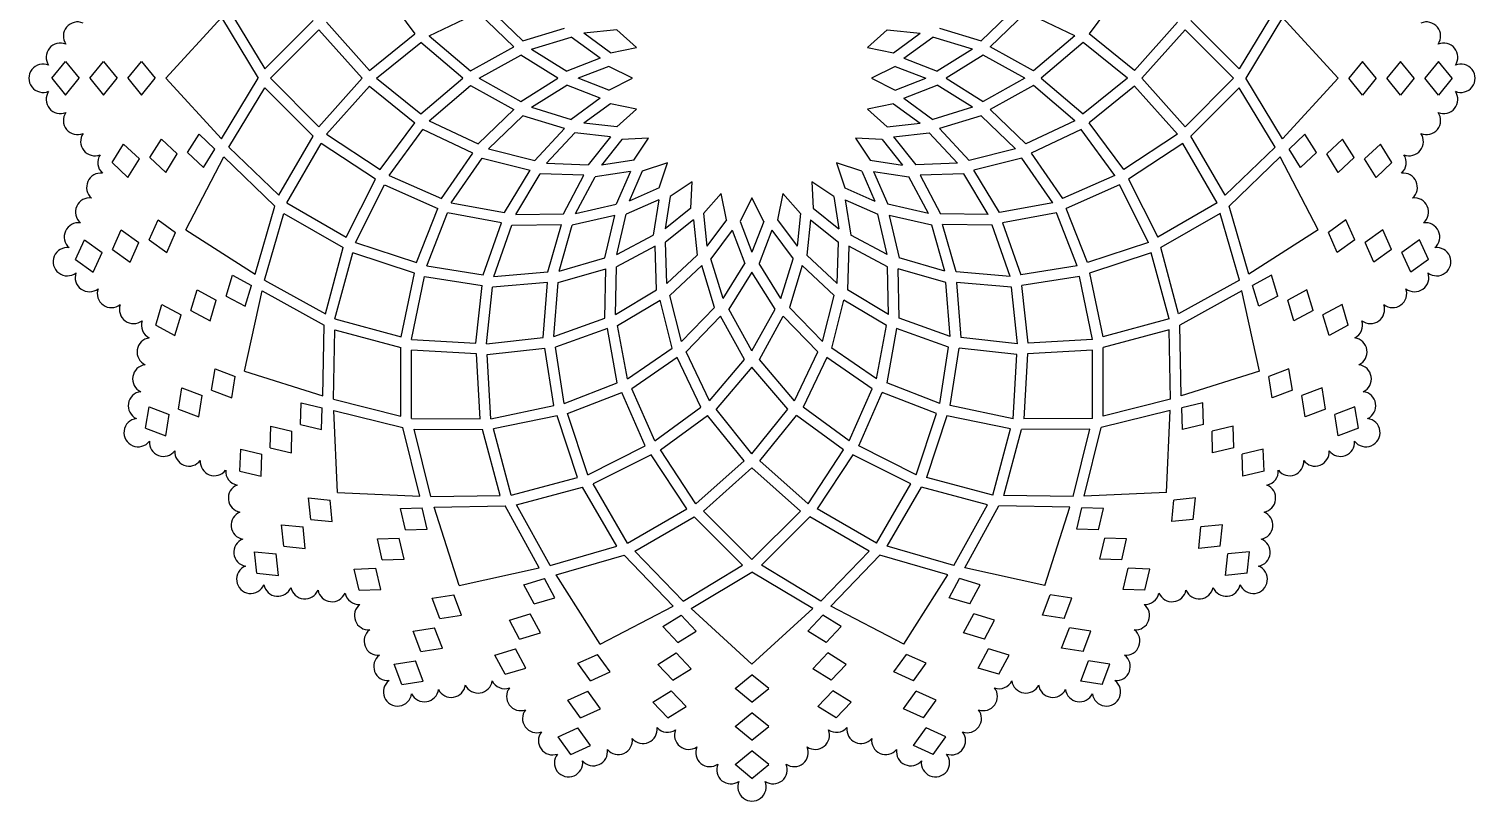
# Model space of a CAD drawing. Extents: x -93 to 331, y 65 to 273.
# Drawn here: x -93.3 to 110.7, y 69.2 to 178.2 of the extents above; entities that cross this region are included whole.
import ezdxf

# ---------------------------------------------------------------- set-up
doc = ezdxf.new("R2010")
doc.units = 0
doc.layers.get('0').update_dxf_attribs({"linetype": 'CONTINUOUS'})

msp = doc.modelspace()

# ---------------------------------------------------------------- linework, layer by layer
for p, q in [((-43.72, 184.13), (-38.87, 177.5)), ((61.14, 184.13), (56.29, 177.5)), ((-73.96, 171.24), (-66.12, 179.8)), ((-66.12, 179.8), (-60.97, 171.24)), ((-65.07, 180.95), (-60.01, 172.56)), ((-36.81, 177.23), (-29.9, 180.51)), ((-29.9, 180.51), (-24.88, 175.66)), ((-28.45, 181.2), (-23.62, 176.52)), ((45.87, 181.2), (41.04, 176.52)), ((47.32, 180.51), (42.3, 175.66)), ((54.23, 177.23), (47.32, 180.51)), ((82.49, 180.95), (77.43, 172.56)), ((83.54, 179.8), (78.39, 171.24)), ((91.38, 171.24), (83.54, 179.8)), ((-60.01, 172.56), (-53.2, 179.39)), ((-59.22, 171.24), (-52.38, 178.08)), ((-46.28, 171.24), (-52.38, 178.08)), ((-51.32, 179.14), (-45.27, 172.36)), ((-45.27, 172.36), (-38.87, 177.5)), ((-23.62, 176.52), (-17.72, 178.32)), ((-10.38, 178.09), (-14.99, 177.59)), ((-11.25, 174.85), (-14.99, 177.59)), ((-7.57, 175.6), (-10.38, 178.09)), ((27.8, 178.09), (24.99, 175.6)), ((27.8, 178.09), (32.41, 177.59)), ((28.67, 174.85), (32.41, 177.59)), ((35.14, 178.32), (41.04, 176.52)), ((62.69, 172.36), (56.29, 177.5)), ((68.74, 179.14), (62.69, 172.36)), ((69.8, 178.08), (63.7, 171.24)), ((76.64, 171.24), (69.8, 178.08)), ((77.43, 172.56), (70.62, 179.39)), ((-44.27, 171.24), (-38, 176.28)), ((-32.08, 171.24), (-38, 176.28)), ((-36.81, 177.23), (-30.98, 172.28)), ((-30.98, 172.28), (-24.88, 175.66)), ((-22.38, 175.33), (-16.78, 177.04)), ((-12.71, 174.06), (-16.78, 177.04)), ((-11.25, 174.85), (-7.57, 175.6)), ((24.99, 175.6), (28.67, 174.85)), ((30.13, 174.06), (34.2, 177.04)), ((39.8, 175.33), (34.2, 177.04)), ((48.4, 172.28), (42.3, 175.66)), ((54.23, 177.23), (48.4, 172.28)), ((55.42, 176.28), (49.5, 171.24)), ((61.69, 171.24), (55.42, 176.28)), ((-90.07, 171.24), (-88.14, 173.61)), ((-88.14, 173.61), (-86.2, 171.24)), ((-84.7, 171.24), (-82.77, 173.61)), ((-82.77, 173.61), (-80.83, 171.24)), ((-79.33, 171.24), (-77.39, 173.61)), ((-77.39, 173.61), (-75.46, 171.24)), ((-29.76, 171.24), (-23.88, 174.5)), ((-18.66, 171.24), (-23.88, 174.5)), ((-22.38, 175.33), (-17.41, 172.23)), ((-12.71, 174.06), (-17.41, 172.23)), ((30.13, 174.06), (34.83, 172.23)), ((39.8, 175.33), (34.83, 172.23)), ((41.3, 174.5), (36.08, 171.24)), ((47.18, 171.24), (41.3, 174.5)), ((94.81, 173.61), (92.88, 171.24)), ((96.75, 171.24), (94.81, 173.61)), ((100.19, 173.61), (98.25, 171.24)), ((102.12, 171.24), (100.19, 173.61)), ((105.56, 173.61), (103.62, 171.24)), ((107.49, 171.24), (105.56, 173.61)), ((-11.5, 172.92), (-15.82, 171.24)), ((-8.14, 171.24), (-11.5, 172.92)), ((28.92, 172.92), (25.56, 171.24)), ((28.92, 172.92), (33.24, 171.24)), ((-90.07, 171.24), (-88.14, 168.87)), ((-88.14, 168.87), (-86.2, 171.24)), ((-84.7, 171.24), (-82.77, 168.87)), ((-82.77, 168.87), (-80.83, 171.24)), ((-79.33, 171.24), (-77.39, 168.87)), ((-77.39, 168.87), (-75.46, 171.24)), ((-73.96, 171.24), (-66.12, 162.68)), ((-66.12, 162.68), (-60.97, 171.24)), ((-65.07, 161.53), (-60.01, 169.91)), ((-60.01, 169.91), (-53.2, 163.09)), ((-59.22, 171.24), (-52.38, 164.4)), ((-52.38, 164.4), (-46.28, 171.24)), ((-51.32, 163.34), (-45.27, 170.12)), ((-45.27, 170.12), (-38.87, 164.97)), ((-44.27, 171.24), (-38, 166.2)), ((-38, 166.2), (-32.08, 171.24)), ((-36.81, 165.25), (-30.98, 170.2)), ((-30.98, 170.2), (-24.88, 166.82)), ((-29.76, 171.24), (-23.88, 167.98)), ((-23.88, 167.98), (-18.66, 171.24)), ((-22.38, 167.15), (-17.41, 170.25)), ((-12.71, 168.42), (-17.41, 170.25)), ((-11.5, 169.56), (-15.82, 171.24)), ((-11.5, 169.56), (-8.14, 171.24)), ((25.56, 171.24), (28.92, 169.56)), ((28.92, 169.56), (33.24, 171.24)), ((30.13, 168.42), (34.83, 170.25)), ((39.8, 167.15), (34.83, 170.25)), ((36.08, 171.24), (41.3, 167.98)), ((47.18, 171.24), (41.3, 167.98)), ((48.4, 170.2), (42.3, 166.82)), ((54.23, 165.25), (48.4, 170.2)), ((49.5, 171.24), (55.42, 166.2)), ((61.69, 171.24), (55.42, 166.2)), ((62.69, 170.12), (56.29, 164.97)), ((68.74, 163.34), (62.69, 170.12)), ((63.7, 171.24), (69.8, 164.4)), ((76.64, 171.24), (69.8, 164.4)), ((77.43, 169.91), (70.62, 163.09)), ((82.49, 161.53), (77.43, 169.91)), ((83.54, 162.68), (78.39, 171.24)), ((91.38, 171.24), (83.54, 162.68)), ((94.81, 168.87), (92.88, 171.24)), ((96.75, 171.24), (94.81, 168.87)), ((100.19, 168.87), (98.25, 171.24)), ((102.12, 171.24), (100.19, 168.87)), ((105.56, 168.87), (103.62, 171.24)), ((107.49, 171.24), (105.56, 168.87)), ((-12.71, 168.42), (-16.78, 165.44)), ((-11.25, 167.63), (-14.99, 164.89)), ((-7.57, 166.88), (-11.25, 167.63)), ((28.67, 167.63), (24.99, 166.88)), ((28.67, 167.63), (32.41, 164.89)), ((30.13, 168.42), (34.2, 165.44)), ((-36.81, 165.25), (-29.9, 161.97)), ((-29.9, 161.97), (-24.88, 166.82)), ((-28.45, 161.28), (-23.62, 165.95)), ((-17.72, 164.16), (-23.62, 165.95)), ((-22.38, 167.15), (-16.78, 165.44)), ((-10.38, 164.39), (-7.57, 166.88)), ((24.99, 166.88), (27.8, 164.39)), ((39.8, 167.15), (34.2, 165.44)), ((41.04, 165.95), (35.14, 164.16)), ((45.87, 161.28), (41.04, 165.95)), ((47.32, 161.97), (42.3, 166.82)), ((54.23, 165.25), (47.32, 161.97)), ((-70.9, 160.76), (-69.29, 163.36)), ((-69.29, 163.36), (-67.06, 161.26)), ((-51.32, 163.34), (-43.72, 158.35)), ((-43.72, 158.35), (-38.87, 164.97)), ((-42.46, 157.53), (-37.72, 164.01)), ((-30.69, 160.68), (-37.72, 164.01)), ((-21.93, 159.65), (-17.72, 164.16)), ((-20.26, 159.24), (-16.27, 163.52)), ((-11.25, 162.97), (-16.27, 163.52)), ((-10.38, 164.39), (-14.99, 164.89)), ((27.8, 164.39), (32.41, 164.89)), ((28.67, 162.97), (33.69, 163.52)), ((37.68, 159.24), (33.69, 163.52)), ((35.14, 164.16), (39.35, 159.65)), ((55.14, 164.01), (48.11, 160.68)), ((59.88, 157.53), (55.14, 164.01)), ((61.14, 158.35), (56.29, 164.97)), ((68.74, 163.34), (61.14, 158.35)), ((86.71, 163.36), (84.48, 161.26)), ((88.32, 160.76), (86.71, 163.36)), ((-81.55, 159.36), (-79.94, 161.96)), ((-79.94, 161.96), (-77.71, 159.86)), ((-76.22, 160.06), (-74.61, 162.66)), ((-74.61, 162.66), (-72.38, 160.56)), ((-68.67, 158.66), (-67.06, 161.26)), ((-65.07, 161.53), (-58.02, 154.73)), ((-58.02, 154.73), (-53.2, 163.09)), ((-56.9, 153.66), (-52.07, 162.03)), ((-44.41, 157.01), (-52.07, 162.03)), ((-28.45, 161.28), (-21.93, 159.65)), ((-11.25, 162.97), (-14.41, 159.04)), ((-9.63, 162.59), (-12.54, 158.97)), ((-5.88, 162.81), (-9.63, 162.59)), ((-7.95, 159.68), (-5.88, 162.81)), ((27.05, 162.59), (23.3, 162.81)), ((23.3, 162.81), (25.37, 159.68)), ((27.05, 162.59), (29.96, 158.97)), ((28.67, 162.97), (31.83, 159.04)), ((45.87, 161.28), (39.35, 159.65)), ((69.49, 162.03), (61.83, 157.01)), ((74.32, 153.66), (69.49, 162.03)), ((75.44, 154.73), (70.62, 163.09)), ((82.49, 161.53), (75.44, 154.73)), ((86.09, 158.66), (84.48, 161.26)), ((92.03, 162.66), (89.8, 160.56)), ((93.64, 160.06), (92.03, 162.66)), ((97.36, 161.96), (95.13, 159.86)), ((98.97, 159.36), (97.36, 161.96)), ((-81.55, 159.36), (-79.32, 157.26)), ((-79.32, 157.26), (-77.71, 159.86)), ((-76.22, 160.06), (-73.99, 157.96)), ((-73.99, 157.96), (-72.38, 160.56)), ((-71.14, 149.84), (-65.79, 160.14)), ((-70.9, 160.76), (-68.67, 158.66)), ((-65.79, 160.14), (-58.59, 153.2)), ((-35.11, 154.28), (-30.69, 160.68)), ((-33.71, 153.67), (-29.36, 159.96)), ((-29.36, 159.96), (-22.59, 158.27)), ((-20.26, 159.24), (-14.41, 159.04)), ((-7.95, 159.68), (-12.54, 158.97)), ((-3.21, 159.32), (-6.77, 158.13)), ((-4.39, 155.76), (-3.21, 159.32)), ((24.19, 158.13), (20.63, 159.32)), ((20.63, 159.32), (21.81, 155.76)), ((25.37, 159.68), (29.96, 158.97)), ((37.68, 159.24), (31.83, 159.04)), ((46.78, 159.96), (40.01, 158.27)), ((51.13, 153.67), (46.78, 159.96)), ((48.11, 160.68), (52.53, 154.28)), ((83.21, 160.14), (76.01, 153.2)), ((88.56, 149.84), (83.21, 160.14)), ((88.32, 160.76), (86.09, 158.66)), ((91.41, 157.96), (89.8, 160.56)), ((93.64, 160.06), (91.41, 157.96)), ((96.74, 157.26), (95.13, 159.86)), ((98.97, 159.36), (96.74, 157.26)), ((-42.46, 157.53), (-35.11, 154.28)), ((-26.18, 152.29), (-22.59, 158.27)), ((-24.61, 152), (-21.15, 157.77)), ((-14.99, 157.56), (-21.15, 157.77)), ((-17.89, 152.12), (-14.99, 157.56)), ((-16.17, 152.15), (-13.42, 157.32)), ((-8.43, 158.09), (-13.42, 157.32)), ((-8.43, 158.09), (-10.46, 153.47)), ((-6.77, 158.13), (-8.64, 153.89)), ((24.19, 158.13), (26.06, 153.89)), ((25.85, 158.09), (27.88, 153.47)), ((25.85, 158.09), (30.84, 157.32)), ((33.59, 152.15), (30.84, 157.32)), ((38.57, 157.77), (32.41, 157.56)), ((32.41, 157.56), (35.31, 152.12)), ((42.03, 152), (38.57, 157.77)), ((43.6, 152.29), (40.01, 158.27)), ((59.88, 157.53), (52.53, 154.28)), ((-48.53, 148.82), (-44.41, 157.01)), ((-47.23, 148.07), (-43.14, 156.19)), ((-43.14, 156.19), (-35.63, 152.87)), ((-4.39, 155.76), (-8.64, 153.89)), ((0.28, 156.65), (-2.85, 154.58)), ((0.06, 152.9), (0.28, 156.65)), ((20.27, 154.58), (17.14, 156.65)), ((17.14, 156.65), (17.36, 152.9)), ((21.81, 155.76), (26.06, 153.89)), ((60.56, 156.19), (53.05, 152.87)), ((64.65, 148.07), (60.56, 156.19)), ((61.83, 157.01), (65.95, 148.82)), ((-61.36, 143.6), (-58.59, 153.2)), ((-56.9, 153.66), (-48.53, 148.82)), ((-33.71, 153.67), (-26.18, 152.29)), ((-16.17, 152.15), (-10.46, 153.47)), ((-4.44, 154.1), (-9.06, 152.07)), ((-4.44, 154.1), (-5.21, 149.11)), ((-2.85, 154.58), (-3.56, 149.99)), ((4.35, 154.96), (1.86, 152.15)), ((5.1, 151.28), (4.35, 154.96)), ((8.71, 154.39), (7.03, 151.03)), ((10.39, 151.03), (8.71, 154.39)), ((13.07, 154.96), (12.32, 151.28)), ((15.56, 152.15), (13.07, 154.96)), ((20.27, 154.58), (20.98, 149.99)), ((21.86, 154.1), (22.63, 149.11)), ((21.86, 154.1), (26.48, 152.07)), ((33.59, 152.15), (27.88, 153.47)), ((51.13, 153.67), (43.6, 152.29)), ((74.32, 153.66), (65.95, 148.82)), ((78.78, 143.6), (76.01, 153.2)), ((-76.33, 148.45), (-75.07, 151.25)), ((-75.07, 151.25), (-72.59, 149.46)), ((-60.04, 142.76), (-57.33, 152.17)), ((-57.33, 152.17), (-48.98, 147.34)), ((-38.6, 145.22), (-35.63, 152.87)), ((-37.17, 144.75), (-34.26, 152.24)), ((-26.61, 150.84), (-34.26, 152.24)), ((-24.61, 152), (-17.89, 152.12)), ((-10.64, 151.89), (-16.64, 150.5)), ((-12.03, 145.89), (-10.64, 151.89)), ((-10.38, 146.36), (-9.06, 152.07)), ((0.06, 152.9), (-3.56, 149.99)), ((0.44, 151.28), (-3.49, 148.12)), ((0.44, 151.28), (0.99, 146.26)), ((1.86, 152.15), (2.36, 147.54)), ((5.1, 151.28), (2.36, 147.54)), ((7.03, 151.03), (8.71, 146.71)), ((10.39, 151.03), (8.71, 146.71)), ((12.32, 151.28), (15.06, 147.54)), ((15.56, 152.15), (15.06, 147.54)), ((16.98, 151.28), (16.43, 146.26)), ((16.98, 151.28), (20.91, 148.12)), ((17.36, 152.9), (20.98, 149.99)), ((27.8, 146.36), (26.48, 152.07)), ((28.06, 151.89), (29.45, 145.89)), ((34.06, 150.5), (28.06, 151.89)), ((42.03, 152), (35.31, 152.12)), ((51.68, 152.24), (44.03, 150.84)), ((54.59, 144.75), (51.68, 152.24)), ((56.02, 145.22), (53.05, 152.87)), ((74.75, 152.17), (66.4, 147.34)), ((77.46, 142.76), (74.75, 152.17)), ((92.49, 151.25), (90.01, 149.46)), ((93.75, 148.45), (92.49, 151.25)), ((-81.52, 147.06), (-80.26, 149.85)), ((-80.26, 149.85), (-77.78, 148.06)), ((-73.85, 146.66), (-72.59, 149.46)), ((-71.14, 149.84), (-61.36, 143.6)), ((-29.23, 143.52), (-26.61, 150.84)), ((-27.72, 143.29), (-25.15, 150.49)), ((-25.15, 150.49), (-18.17, 150.61)), ((-20.09, 143.91), (-18.17, 150.61)), ((-18.49, 144.03), (-16.64, 150.5)), ((-10.38, 146.36), (-5.21, 149.11)), ((5.89, 149.82), (2.91, 145.75)), ((5.89, 149.82), (7.72, 145.12)), ((11.53, 149.82), (9.7, 145.12)), ((11.53, 149.82), (14.51, 145.75)), ((27.8, 146.36), (22.63, 149.11)), ((35.91, 144.03), (34.06, 150.5)), ((42.57, 150.49), (35.59, 150.61)), ((37.51, 143.91), (35.59, 150.61)), ((45.14, 143.29), (42.57, 150.49)), ((44.03, 150.84), (46.65, 143.52)), ((88.56, 149.84), (78.78, 143.6)), ((91.27, 146.66), (90.01, 149.46)), ((97.68, 149.85), (95.2, 148.06)), ((98.94, 147.06), (97.68, 149.85)), ((-86.71, 145.67), (-85.45, 148.46)), ((-85.45, 148.46), (-82.97, 146.67)), ((-81.52, 147.06), (-79.03, 145.27)), ((-79.03, 145.27), (-77.78, 148.06)), ((-76.33, 148.45), (-73.85, 146.66)), ((-51.47, 138.02), (-48.98, 147.34)), ((-47.23, 148.07), (-38.6, 145.22)), ((-4.97, 147.54), (-10.41, 144.64)), ((-4.76, 141.38), (-4.97, 147.54)), ((-3.29, 142.26), (-3.49, 148.12)), ((20.71, 142.26), (20.91, 148.12)), ((22.39, 147.54), (22.18, 141.38)), ((27.83, 144.64), (22.39, 147.54)), ((64.65, 148.07), (56.02, 145.22)), ((68.89, 138.02), (66.4, 147.34)), ((93.75, 148.45), (91.27, 146.66)), ((96.45, 145.27), (95.2, 148.06)), ((98.94, 147.06), (96.45, 145.27)), ((102.87, 148.46), (100.39, 146.67)), ((104.13, 145.67), (102.87, 148.46)), ((-86.71, 145.67), (-84.22, 143.88)), ((-84.22, 143.88), (-82.97, 146.67)), ((-50.12, 137.28), (-47.62, 146.62)), ((-38.91, 143.74), (-47.62, 146.62)), ((-18.49, 144.03), (-12.03, 145.89)), ((-3.29, 142.26), (0.99, 146.26)), ((4.62, 140.15), (2.91, 145.75)), ((4.62, 140.15), (7.72, 145.12)), ((12.8, 140.15), (9.7, 145.12)), ((12.8, 140.15), (14.51, 145.75)), ((20.71, 142.26), (16.43, 146.26)), ((35.91, 144.03), (29.45, 145.89)), ((65.04, 146.62), (56.33, 143.74)), ((67.54, 137.28), (65.04, 146.62)), ((101.64, 143.88), (100.39, 146.67)), ((104.13, 145.67), (101.64, 143.88)), ((-65.47, 140.51), (-64.59, 143.44)), ((-64.59, 143.44), (-61.89, 141.99)), ((-40.78, 134.77), (-38.91, 143.74)), ((-39.33, 134.38), (-37.48, 143.28)), ((-37.48, 143.28), (-29.36, 142.02)), ((-37.17, 144.75), (-29.23, 143.52)), ((-27.72, 143.29), (-20.09, 143.91)), ((-18.62, 142.44), (-11.92, 144.36)), ((-12.04, 137.38), (-11.92, 144.36)), ((-10.53, 137.92), (-10.41, 144.64)), ((1.63, 144.81), (-2.88, 140.6)), ((3.42, 138.91), (1.63, 144.81)), ((8.71, 143.87), (5.45, 138.65)), ((11.97, 138.65), (8.71, 143.87)), ((15.79, 144.81), (14, 138.91)), ((20.3, 140.6), (15.79, 144.81)), ((27.95, 137.92), (27.83, 144.64)), ((29.46, 137.38), (29.34, 144.36)), ((36.04, 142.44), (29.34, 144.36)), ((45.14, 143.29), (37.51, 143.91)), ((54.59, 144.75), (46.65, 143.52)), ((54.9, 143.28), (46.78, 142.02)), ((56.75, 134.38), (54.9, 143.28)), ((56.33, 143.74), (58.2, 134.77)), ((82.01, 143.44), (79.31, 141.99)), ((82.89, 140.51), (82.01, 143.44)), ((-70.44, 138.46), (-69.55, 141.39)), ((-69.55, 141.39), (-66.86, 139.94)), ((-62.88, 129.91), (-60.38, 141.23)), ((-62.78, 139.06), (-61.89, 141.99)), ((-60.38, 141.23), (-51.63, 136.4)), ((-60.04, 142.76), (-51.47, 138.02)), ((-30.25, 133.86), (-29.36, 142.02)), ((-28.75, 133.78), (-27.88, 141.77)), ((-20.13, 142.4), (-27.88, 141.77)), ((-20.76, 134.65), (-20.13, 142.4)), ((-19.24, 134.81), (-18.62, 142.44)), ((-10.53, 137.92), (-4.76, 141.38)), ((27.95, 137.92), (22.18, 141.38)), ((36.66, 134.81), (36.04, 142.44)), ((45.3, 141.77), (37.55, 142.4)), ((37.55, 142.4), (38.18, 134.65)), ((46.17, 133.78), (45.3, 141.77)), ((47.67, 133.86), (46.78, 142.02)), ((77.46, 142.76), (68.89, 138.02)), ((77.8, 141.23), (69.05, 136.4)), ((80.3, 129.91), (77.8, 141.23)), ((80.2, 139.06), (79.31, 141.99)), ((86.97, 141.39), (84.28, 139.94)), ((87.86, 138.46), (86.97, 141.39)), ((-75.4, 136.4), (-74.52, 139.33)), ((-74.52, 139.33), (-71.82, 137.88)), ((-67.74, 137.01), (-66.86, 139.94)), ((-65.47, 140.51), (-62.78, 139.06)), ((-10.24, 136.34), (-4.26, 139.94)), ((-2.57, 133.17), (-4.26, 139.94)), ((-1.25, 134.08), (-2.88, 140.6)), ((-1.25, 134.08), (3.42, 138.91)), ((18.67, 134.08), (14, 138.91)), ((18.67, 134.08), (20.3, 140.6)), ((19.99, 133.17), (21.68, 139.94)), ((27.66, 136.34), (21.68, 139.94)), ((82.89, 140.51), (80.2, 139.06)), ((85.16, 137.01), (84.28, 139.94)), ((91.94, 139.33), (89.24, 137.88)), ((92.82, 136.4), (91.94, 139.33)), ((-72.7, 134.95), (-71.82, 137.88)), ((-70.44, 138.46), (-67.74, 137.01)), ((-50.12, 137.28), (-40.78, 134.77)), ((-19.24, 134.81), (-12.04, 137.38)), ((-0.56, 132.63), (4.29, 137.65)), ((7.67, 131.55), (4.29, 137.65)), ((8.71, 132.77), (5.45, 138.65)), ((8.71, 132.77), (11.97, 138.65)), ((9.75, 131.55), (13.13, 137.65)), ((17.98, 132.63), (13.13, 137.65)), ((36.66, 134.81), (29.46, 137.38)), ((67.54, 137.28), (58.2, 134.77)), ((87.86, 138.46), (85.16, 137.01)), ((90.12, 134.95), (89.24, 137.88)), ((-75.4, 136.4), (-72.7, 134.95)), ((-51.82, 126.41), (-51.63, 136.4)), ((-50.33, 125.94), (-50.15, 135.73)), ((-50.15, 135.73), (-40.83, 133.23)), ((-28.75, 133.78), (-20.76, 134.65)), ((-11.68, 135.91), (-19.01, 133.3)), ((-10.29, 128.27), (-11.68, 135.91)), ((-8.86, 128.82), (-10.24, 136.34)), ((26.28, 128.82), (27.66, 136.34)), ((29.1, 135.91), (27.71, 128.27)), ((36.43, 133.3), (29.1, 135.91)), ((46.17, 133.78), (38.18, 134.65)), ((67.57, 135.73), (58.25, 133.23)), ((67.75, 125.94), (67.57, 135.73)), ((69.24, 126.41), (69.05, 136.4)), ((92.82, 136.4), (90.12, 134.95)), ((-40.82, 123.58), (-40.83, 133.23)), ((-39.33, 134.38), (-30.25, 133.86)), ((-39.32, 123.21), (-39.33, 132.88)), ((-30.17, 132.36), (-39.33, 132.88)), ((-28.67, 132.28), (-20.51, 133.17)), ((-19.25, 125.05), (-20.51, 133.17)), ((-17.78, 125.36), (-19.01, 133.3)), ((-8.86, 128.82), (-2.57, 133.17)), ((2.72, 125.72), (-0.56, 132.63)), ((14.7, 125.72), (17.98, 132.63)), ((26.28, 128.82), (19.99, 133.17)), ((35.2, 125.36), (36.43, 133.3)), ((36.67, 125.05), (37.93, 133.17)), ((46.09, 132.28), (37.93, 133.17)), ((56.75, 132.88), (47.59, 132.36)), ((56.75, 134.38), (47.67, 133.86)), ((56.74, 123.21), (56.75, 132.88)), ((58.24, 123.58), (58.25, 133.23)), ((-29.65, 123.2), (-30.17, 132.36)), ((-28.15, 123.2), (-28.67, 132.28)), ((-1.85, 131.84), (-8.25, 127.42)), ((1.48, 124.81), (-1.85, 131.84)), ((2.72, 125.72), (7.67, 131.55)), ((14.7, 125.72), (9.75, 131.55)), ((19.27, 131.84), (15.94, 124.81)), ((25.67, 127.42), (19.27, 131.84)), ((45.57, 123.2), (46.09, 132.28)), ((47.59, 132.36), (47.07, 123.2)), ((-67.53, 127.22), (-67.04, 130.24)), ((-67.04, 130.24), (-64.18, 129.16)), ((-64.67, 126.13), (-64.18, 129.16)), ((-62.88, 129.91), (-51.82, 126.41)), ((8.71, 130.45), (3.67, 124.53)), ((13.75, 124.53), (8.71, 130.45)), ((80.3, 129.91), (69.24, 126.41)), ((84.46, 130.24), (81.6, 129.16)), ((82.09, 126.13), (81.6, 129.16)), ((84.95, 127.22), (84.46, 130.24)), ((-72.19, 124.53), (-71.7, 127.56)), ((-71.7, 127.56), (-68.83, 126.47)), ((-67.53, 127.22), (-64.67, 126.13)), ((-17.78, 125.36), (-10.29, 128.27)), ((-17.31, 123.93), (-9.66, 126.9)), ((-6.34, 119.39), (-9.66, 126.9)), ((-5, 120.07), (-8.25, 127.42)), ((22.42, 120.07), (25.67, 127.42)), ((23.76, 119.39), (27.08, 126.9)), ((34.73, 123.93), (27.08, 126.9)), ((35.2, 125.36), (27.71, 128.27)), ((84.95, 127.22), (82.09, 126.13)), ((89.12, 127.56), (86.25, 126.47)), ((89.61, 124.53), (89.12, 127.56)), ((-76.84, 121.85), (-76.35, 124.87)), ((-76.35, 124.87), (-73.49, 123.78)), ((-72.19, 124.53), (-69.32, 123.45)), ((-69.32, 123.45), (-68.83, 126.47)), ((-54.99, 122.36), (-54.9, 125.42)), ((-54.9, 125.42), (-51.92, 124.72)), ((-52.01, 121.66), (-51.92, 124.72)), ((-50.33, 125.94), (-40.82, 123.58)), ((-28.15, 123.2), (-19.25, 125.05)), ((-5, 120.07), (1.48, 124.81)), ((8.71, 118.26), (3.67, 124.53)), ((8.71, 118.26), (13.75, 124.53)), ((22.42, 120.07), (15.94, 124.81)), ((45.57, 123.2), (36.67, 125.05)), ((67.75, 125.94), (58.24, 123.58)), ((72.32, 125.42), (69.34, 124.72)), ((69.43, 121.66), (69.34, 124.72)), ((72.41, 122.36), (72.32, 125.42)), ((86.74, 123.45), (86.25, 126.47)), ((89.61, 124.53), (86.74, 123.45)), ((93.77, 124.87), (90.91, 123.78)), ((94.26, 121.85), (93.77, 124.87)), ((-73.98, 120.76), (-73.49, 123.78)), ((-50.26, 124.38), (-40.56, 121.97)), ((-49.74, 112.78), (-50.26, 124.38)), ((-39.32, 123.21), (-29.65, 123.2)), ((-18.78, 123.62), (-27.76, 121.75)), ((-15.91, 114.91), (-18.78, 123.62)), ((-14.46, 115.3), (-17.31, 123.93)), ((-4.18, 118.81), (2.45, 123.66)), ((7.59, 117.26), (2.45, 123.66)), ((9.83, 117.26), (14.97, 123.66)), ((21.6, 118.81), (14.97, 123.66)), ((31.88, 115.3), (34.73, 123.93)), ((36.2, 123.62), (33.33, 114.91)), ((45.18, 121.75), (36.2, 123.62)), ((56.74, 123.21), (47.07, 123.2)), ((67.68, 124.38), (57.98, 121.97)), ((67.16, 112.78), (67.68, 124.38)), ((91.4, 120.76), (90.91, 123.78)), ((-76.84, 121.85), (-73.98, 120.76)), ((-59.25, 119.09), (-59.16, 122.15)), ((-59.16, 122.15), (-56.18, 121.45)), ((-56.27, 118.39), (-56.18, 121.45)), ((-54.99, 122.36), (-52.01, 121.66)), ((-38.15, 112.27), (-40.56, 121.97)), ((-36.59, 112.2), (-38.95, 121.71)), ((-38.95, 121.71), (-29.3, 121.7)), ((-26.8, 112.38), (-29.3, 121.7)), ((-25.25, 112.41), (-27.76, 121.75)), ((42.67, 112.41), (45.18, 121.75)), ((44.22, 112.38), (46.72, 121.7)), ((56.37, 121.71), (46.72, 121.7)), ((54.01, 112.2), (56.37, 121.71)), ((55.57, 112.27), (57.98, 121.97)), ((72.41, 122.36), (69.43, 121.66)), ((76.58, 122.15), (73.6, 121.45)), ((73.69, 118.39), (73.6, 121.45)), ((76.67, 119.09), (76.58, 122.15)), ((94.26, 121.85), (91.4, 120.76)), ((-63.52, 115.82), (-63.42, 118.88)), ((-63.42, 118.88), (-60.44, 118.18)), ((-59.25, 119.09), (-56.27, 118.39)), ((-14.46, 115.3), (-6.34, 119.39)), ((0.81, 111.21), (-4.18, 118.81)), ((16.61, 111.21), (21.6, 118.81)), ((31.88, 115.3), (23.76, 119.39)), ((76.67, 119.09), (73.69, 118.39)), ((80.84, 118.88), (77.86, 118.18)), ((80.94, 115.82), (80.84, 118.88)), ((-60.54, 115.11), (-60.44, 118.18)), ((-5.52, 118.12), (-13.71, 114)), ((-0.5, 110.46), (-5.52, 118.12)), ((0.81, 111.21), (7.59, 117.26)), ((16.61, 111.21), (9.83, 117.26)), ((22.94, 118.12), (17.92, 110.46)), ((31.13, 114), (22.94, 118.12)), ((77.96, 115.11), (77.86, 118.18)), ((-63.52, 115.82), (-60.54, 115.11)), ((-25.25, 112.41), (-15.91, 114.91)), ((8.71, 116.25), (1.87, 110.14)), ((15.55, 110.14), (8.71, 116.25)), ((42.67, 112.41), (33.33, 114.91)), ((80.94, 115.82), (77.96, 115.11)), ((-49.74, 112.78), (-38.15, 112.27)), ((-36.59, 112.2), (-26.8, 112.38)), ((-24.51, 111.06), (-15.18, 113.55)), ((-10.36, 105.2), (-15.18, 113.55)), ((-8.87, 105.63), (-13.71, 114)), ((26.29, 105.63), (31.13, 114)), ((27.78, 105.2), (32.61, 113.55)), ((41.93, 111.06), (32.61, 113.55)), ((54.01, 112.2), (44.22, 112.38)), ((67.16, 112.78), (55.57, 112.27)), ((-53.85, 112.03), (-50.8, 111.72)), ((-53.54, 108.99), (-53.85, 112.03)), ((-50.5, 108.68), (-50.8, 111.72)), ((-40.87, 110.52), (-37.81, 110.61)), ((-40.17, 107.54), (-40.87, 110.52)), ((-37.11, 107.63), (-37.81, 110.61)), ((-36.12, 110.71), (-26.13, 110.9)), ((-32.62, 99.65), (-36.12, 110.71)), ((-21.29, 102.15), (-26.13, 110.9)), ((-19.77, 102.49), (-24.51, 111.06)), ((-8.87, 105.63), (-0.5, 110.46)), ((26.29, 105.63), (17.92, 110.46)), ((37.19, 102.49), (41.93, 111.06)), ((38.71, 102.15), (43.55, 110.9)), ((53.54, 110.71), (43.55, 110.9)), ((50.04, 99.65), (53.54, 110.71)), ((54.53, 107.63), (55.23, 110.61)), ((58.29, 110.52), (55.23, 110.61)), ((57.59, 107.54), (58.29, 110.52)), ((67.92, 108.68), (68.22, 111.72)), ((71.27, 112.03), (68.22, 111.72)), ((70.96, 108.99), (71.27, 112.03)), ((-57.34, 105.19), (-57.65, 108.23)), ((-57.65, 108.23), (-54.6, 107.93)), ((-53.54, 108.99), (-50.5, 108.68)), ((-7.8, 104.51), (0.56, 109.33)), ((7.39, 102.51), (0.56, 109.33)), ((8.71, 103.31), (1.87, 110.14)), ((8.71, 103.31), (15.55, 110.14)), ((10.03, 102.51), (16.86, 109.33)), ((25.22, 104.51), (16.86, 109.33)), ((70.96, 108.99), (67.92, 108.68)), ((75.07, 108.23), (72.02, 107.93)), ((74.76, 105.19), (75.07, 108.23)), ((-54.3, 104.88), (-54.6, 107.93)), ((-44.14, 106.26), (-41.08, 106.35)), ((-43.44, 103.28), (-44.14, 106.26)), ((-40.38, 103.37), (-41.08, 106.35)), ((-40.17, 107.54), (-37.11, 107.63)), ((57.59, 107.54), (54.53, 107.63)), ((57.8, 103.37), (58.5, 106.35)), ((61.56, 106.26), (58.5, 106.35)), ((60.86, 103.28), (61.56, 106.26)), ((71.72, 104.88), (72.02, 107.93)), ((-61.45, 104.43), (-58.4, 104.13)), ((-61.14, 101.39), (-61.45, 104.43)), ((-58.09, 101.08), (-58.4, 104.13)), ((-57.34, 105.19), (-54.3, 104.88)), ((-19.77, 102.49), (-10.36, 105.2)), ((-1, 97.46), (-7.8, 104.51)), ((18.42, 97.46), (25.22, 104.51)), ((37.19, 102.49), (27.78, 105.2)), ((74.76, 105.19), (71.72, 104.88)), ((75.51, 101.08), (75.82, 104.13)), ((78.87, 104.43), (75.82, 104.13)), ((78.56, 101.39), (78.87, 104.43)), ((-47.41, 101.99), (-44.35, 102.09)), ((-43.65, 99.11), (-44.35, 102.09)), ((-43.44, 103.28), (-40.38, 103.37)), ((-32.62, 99.65), (-21.29, 102.15)), ((-18.93, 101.17), (-9.32, 103.94)), ((-2.39, 96.74), (-9.32, 103.94)), ((-1, 97.46), (7.39, 102.51)), ((18.42, 97.46), (10.03, 102.51)), ((19.81, 96.74), (26.74, 103.94)), ((36.35, 101.17), (26.74, 103.94)), ((50.04, 99.65), (38.71, 102.15)), ((60.86, 103.28), (57.8, 103.37)), ((61.07, 99.11), (61.77, 102.09)), ((64.83, 101.99), (61.77, 102.09)), ((-61.14, 101.39), (-58.09, 101.08)), ((-46.71, 99.01), (-47.41, 101.99)), ((-23.47, 99.75), (-20.54, 100.64)), ((-19.08, 97.94), (-20.54, 100.64)), ((-12.69, 91.39), (-18.93, 101.17)), ((0.15, 96.41), (8.71, 101.56)), ((17.27, 96.41), (8.71, 101.56)), ((30.11, 91.39), (36.35, 101.17)), ((36.5, 97.94), (37.96, 100.64)), ((40.89, 99.75), (37.96, 100.64)), ((64.13, 99.01), (64.83, 101.99)), ((78.56, 101.39), (75.51, 101.08)), ((-46.71, 99.01), (-43.65, 99.11)), ((-36.4, 97.86), (-33.37, 98.35)), ((-32.29, 95.49), (-33.37, 98.35)), ((-22.02, 97.06), (-23.47, 99.75)), ((-22.02, 97.06), (-19.08, 97.94)), ((39.44, 97.06), (36.5, 97.94)), ((39.44, 97.06), (40.89, 99.75)), ((49.71, 95.49), (50.79, 98.35)), ((53.82, 97.86), (50.79, 98.35)), ((64.13, 99.01), (61.07, 99.11)), ((-35.31, 94.99), (-36.4, 97.86)), ((-12.69, 91.39), (-2.39, 96.74)), ((8.71, 88.57), (0.15, 96.41)), ((8.71, 88.57), (17.27, 96.41)), ((30.11, 91.39), (19.81, 96.74)), ((52.73, 94.99), (53.82, 97.86)), ((-35.31, 94.99), (-32.29, 95.49)), ((-25.52, 94.79), (-22.59, 95.67)), ((-24.07, 92.09), (-25.52, 94.79)), ((-21.14, 92.97), (-22.59, 95.67)), ((-3.87, 93.86), (-1.26, 95.47)), ((-1.77, 91.63), (-3.87, 93.86)), ((0.83, 93.24), (-1.26, 95.47)), ((16.59, 93.24), (18.69, 95.47)), ((21.29, 93.86), (18.69, 95.47)), ((19.19, 91.63), (21.29, 93.86)), ((38.56, 92.97), (40.01, 95.67)), ((42.94, 94.79), (40.01, 95.67)), ((41.49, 92.09), (42.94, 94.79)), ((52.73, 94.99), (49.71, 95.49)), ((-39.08, 93.2), (-36.06, 93.7)), ((-38, 90.34), (-39.08, 93.2)), ((-34.97, 90.83), (-36.06, 93.7)), ((-24.07, 92.09), (-21.14, 92.97)), ((-1.77, 91.63), (0.83, 93.24)), ((19.19, 91.63), (16.59, 93.24)), ((41.49, 92.09), (38.56, 92.97)), ((52.39, 90.83), (53.48, 93.7)), ((56.5, 93.2), (53.48, 93.7)), ((55.42, 90.34), (56.5, 93.2)), ((-38, 90.34), (-34.97, 90.83)), ((-27.58, 89.83), (-24.65, 90.71)), ((-26.13, 87.13), (-27.58, 89.83)), ((-23.2, 88.01), (-24.65, 90.71)), ((-15.87, 88.68), (-13.07, 89.94)), ((-11.28, 87.46), (-13.07, 89.94)), ((-4.57, 88.53), (-1.97, 90.14)), ((0.13, 87.92), (-1.97, 90.14)), ((17.29, 87.92), (19.39, 90.14)), ((21.99, 88.53), (19.39, 90.14)), ((28.7, 87.46), (30.49, 89.94)), ((33.29, 88.68), (30.49, 89.94)), ((40.62, 88.01), (42.07, 90.71)), ((45, 89.83), (42.07, 90.71)), ((43.55, 87.13), (45, 89.83)), ((55.42, 90.34), (52.39, 90.83)), ((-41.77, 88.55), (-38.75, 89.04)), ((-40.68, 85.69), (-41.77, 88.55)), ((-37.66, 86.18), (-38.75, 89.04)), ((-26.13, 87.13), (-23.2, 88.01)), ((-14.08, 86.2), (-15.87, 88.68)), ((-2.47, 86.31), (-4.57, 88.53)), ((-2.47, 86.31), (0.13, 87.92)), ((19.89, 86.31), (17.29, 87.92)), ((19.89, 86.31), (21.99, 88.53)), ((31.5, 86.2), (33.29, 88.68)), ((43.55, 87.13), (40.62, 88.01)), ((55.08, 86.18), (56.17, 89.04)), ((59.19, 88.55), (56.17, 89.04)), ((58.1, 85.69), (59.19, 88.55)), ((-40.68, 85.69), (-37.66, 86.18)), ((-14.08, 86.2), (-11.28, 87.46)), ((6.34, 85.14), (8.71, 87.07)), ((11.08, 85.14), (8.71, 87.07)), ((31.5, 86.2), (28.7, 87.46)), ((58.1, 85.69), (55.08, 86.18)), ((-17.26, 83.49), (-14.46, 84.75)), ((-12.67, 82.27), (-14.46, 84.75)), ((-5.27, 83.21), (-2.67, 84.82)), ((-0.57, 82.59), (-2.67, 84.82)), ((8.71, 83.2), (6.34, 85.14)), ((8.71, 83.2), (11.08, 85.14)), ((17.99, 82.59), (20.09, 84.82)), ((22.69, 83.21), (20.09, 84.82)), ((30.09, 82.27), (31.88, 84.75)), ((34.68, 83.49), (31.88, 84.75)), ((-15.47, 81.01), (-17.26, 83.49)), ((-15.47, 81.01), (-12.67, 82.27)), ((-3.17, 80.98), (-5.27, 83.21)), ((-3.17, 80.98), (-0.57, 82.59)), ((6.34, 79.76), (8.71, 81.7)), ((11.08, 79.76), (8.71, 81.7)), ((20.59, 80.98), (17.99, 82.59)), ((20.59, 80.98), (22.69, 83.21)), ((32.89, 81.01), (30.09, 82.27)), ((32.89, 81.01), (34.68, 83.49)), ((-18.65, 78.3), (-15.85, 79.56)), ((-14.06, 77.08), (-15.85, 79.56)), ((8.71, 77.83), (6.34, 79.76)), ((8.71, 77.83), (11.08, 79.76)), ((31.49, 77.08), (33.28, 79.56)), ((36.07, 78.3), (33.28, 79.56)), ((-16.86, 75.82), (-18.65, 78.3)), ((34.28, 75.82), (36.07, 78.3)), ((-16.86, 75.82), (-14.06, 77.08)), ((6.34, 74.39), (8.71, 76.33)), ((11.08, 74.39), (8.71, 76.33)), ((34.28, 75.82), (31.49, 77.08)), ((8.71, 72.45), (6.34, 74.39)), ((8.71, 72.45), (11.08, 74.39))]:
    msp.add_line(p, q)
for centre, start, end in [((-86.43, 177.19), 66.9872, 214.5598), ((103.85, 177.19), 325.4402, 113.0128), ((-88.86, 174.21), 66.9872, 214.5598), ((106.28, 174.21), 325.4402, 113.0128), ((-91.29, 171.24), 66.9872, 293.0128), ((108.71, 171.24), 246.9872, 113.0128), ((-88.86, 168.26), 145.4402, 293.0128), ((106.28, 168.26), 246.9872, 34.5598), ((-86.43, 165.29), 145.4402, 293.0128), ((103.85, 165.29), 246.9872, 34.5598), ((-84, 162.31), 145.4402, 292.1203), ((101.42, 162.31), 247.8797, 34.5598), ((-81.59, 159.35), 146.3327, 228.6673), ((99.01, 159.35), 311.3327, 33.6673), ((-83.15, 155.86), 82.8797, 229.5598), ((100.57, 155.86), 310.4402, 97.1203), ((-84.73, 152.36), 81.9872, 229.5598), ((102.15, 152.36), 310.4402, 98.0128), ((-86.31, 148.86), 81.9872, 229.5598), ((103.73, 148.86), 310.4402, 98.0128), ((-87.88, 145.36), 81.9872, 308.0128), ((105.3, 145.36), 231.9872, 98.0128), ((-84.77, 143.11), 160.4402, 308.0128), ((102.19, 143.11), 231.9872, 19.5598), ((-81.65, 140.87), 160.4402, 308.0128), ((99.07, 140.87), 231.9872, 19.5598), ((-78.53, 138.62), 160.4402, 307.1203), ((95.95, 138.62), 232.8797, 19.5598), ((-75.43, 136.39), 161.3327, 243.6673), ((92.85, 136.39), 296.3327, 18.6673), ((-76.04, 132.61), 97.8797, 244.5598), ((93.47, 132.61), 295.4402, 82.1203), ((-76.66, 128.82), 96.9872, 244.5598), ((94.08, 128.82), 295.4402, 83.0128), ((-77.28, 125.03), 96.9872, 244.5598), ((94.7, 125.03), 295.4402, 83.0128), ((-77.89, 121.24), 96.9872, 323.0128), ((95.31, 121.24), 216.9872, 83.0128), ((-74.3, 119.88), 175.4402, 323.0128), ((-70.71, 118.51), 175.4402, 323.0128), ((88.13, 118.51), 216.9872, 4.5598), ((91.72, 119.88), 216.9872, 4.5598), ((-67.12, 117.15), 175.4402, 322.1203), ((84.54, 117.15), 217.8797, 4.5598), ((-63.54, 115.8), 176.3327, 258.6673), ((80.96, 115.8), 281.3327, 3.6673), ((-63.16, 111.99), 112.8797, 259.5598), ((80.58, 111.99), 280.4402, 67.1203), ((-62.77, 108.17), 111.9872, 259.5598), ((80.19, 108.17), 280.4402, 68.0128), ((-62.39, 104.35), 111.9872, 259.5598), ((79.81, 104.35), 280.4402, 68.0128), ((-62, 100.53), 111.9872, 338.0128), ((79.42, 100.53), 201.9872, 68.0128), ((-58.18, 100.14), 190.4402, 338.0128), ((-54.36, 99.76), 190.4402, 338.0128), ((-50.54, 99.37), 190.4402, 337.1203), ((-46.73, 98.98), 191.3327, 273.6673), ((64.15, 98.98), 266.3327, 348.6673), ((67.96, 99.37), 202.8797, 349.5598), ((71.78, 99.76), 201.9872, 349.5598), ((75.6, 100.14), 201.9872, 349.5598), ((-45.38, 95.41), 127.8797, 274.5598), ((62.8, 95.41), 265.4402, 52.1203), ((-44.01, 91.82), 126.9872, 274.5598), ((61.43, 91.82), 265.4402, 53.0128), ((-42.65, 88.23), 126.9872, 274.5598), ((60.07, 88.23), 265.4402, 53.0128), ((-41.29, 84.64), 126.9872, 353.0128), ((-29.92, 86.48), 205.4402, 352.1203), ((-26.14, 87.1), 206.3327, 288.6673), ((43.56, 87.1), 251.3327, 333.6673), ((47.34, 86.48), 187.8797, 334.5598), ((58.71, 84.64), 186.9872, 53.0128), ((-37.5, 85.25), 205.4402, 353.0128), ((-33.71, 85.87), 205.4402, 353.0128), ((-23.91, 84), 142.8797, 289.5598), ((41.33, 84), 250.4402, 37.1203), ((51.13, 85.87), 186.9872, 334.5598), ((54.92, 85.25), 186.9872, 334.5598), ((-21.66, 80.88), 141.9872, 289.5598), ((39.08, 80.88), 250.4402, 38.0128), ((-6.66, 79.37), 220.4402, 7.1203), ((-3.18, 80.94), 221.3327, 303.6673), ((20.6, 80.94), 236.3327, 318.6673), ((24.08, 79.37), 172.8797, 319.5598), ((-19.42, 77.76), 141.9872, 289.5598), ((-10.17, 77.8), 220.4402, 8.0128), ((-0.22, 78.53), 157.8797, 304.5598), ((17.64, 78.53), 235.4402, 22.1203), ((27.59, 77.8), 171.9872, 319.5598), ((36.84, 77.76), 250.4402, 38.0128), ((-17.17, 74.65), 141.9872, 8.0128), ((-13.67, 76.22), 220.4402, 8.0128), ((2.76, 76.1), 156.9872, 304.5598), ((14.66, 76.1), 235.4402, 23.0128), ((31.09, 76.22), 171.9872, 319.5598), ((34.59, 74.65), 171.9872, 38.0128), ((5.73, 73.67), 156.9872, 304.5598), ((11.69, 73.67), 235.4402, 23.0128), ((8.71, 71.24), 156.9872, 23.0128)]:
    msp.add_arc(centre, 2, start, end)

doc.saveas('drawing.dxf')
